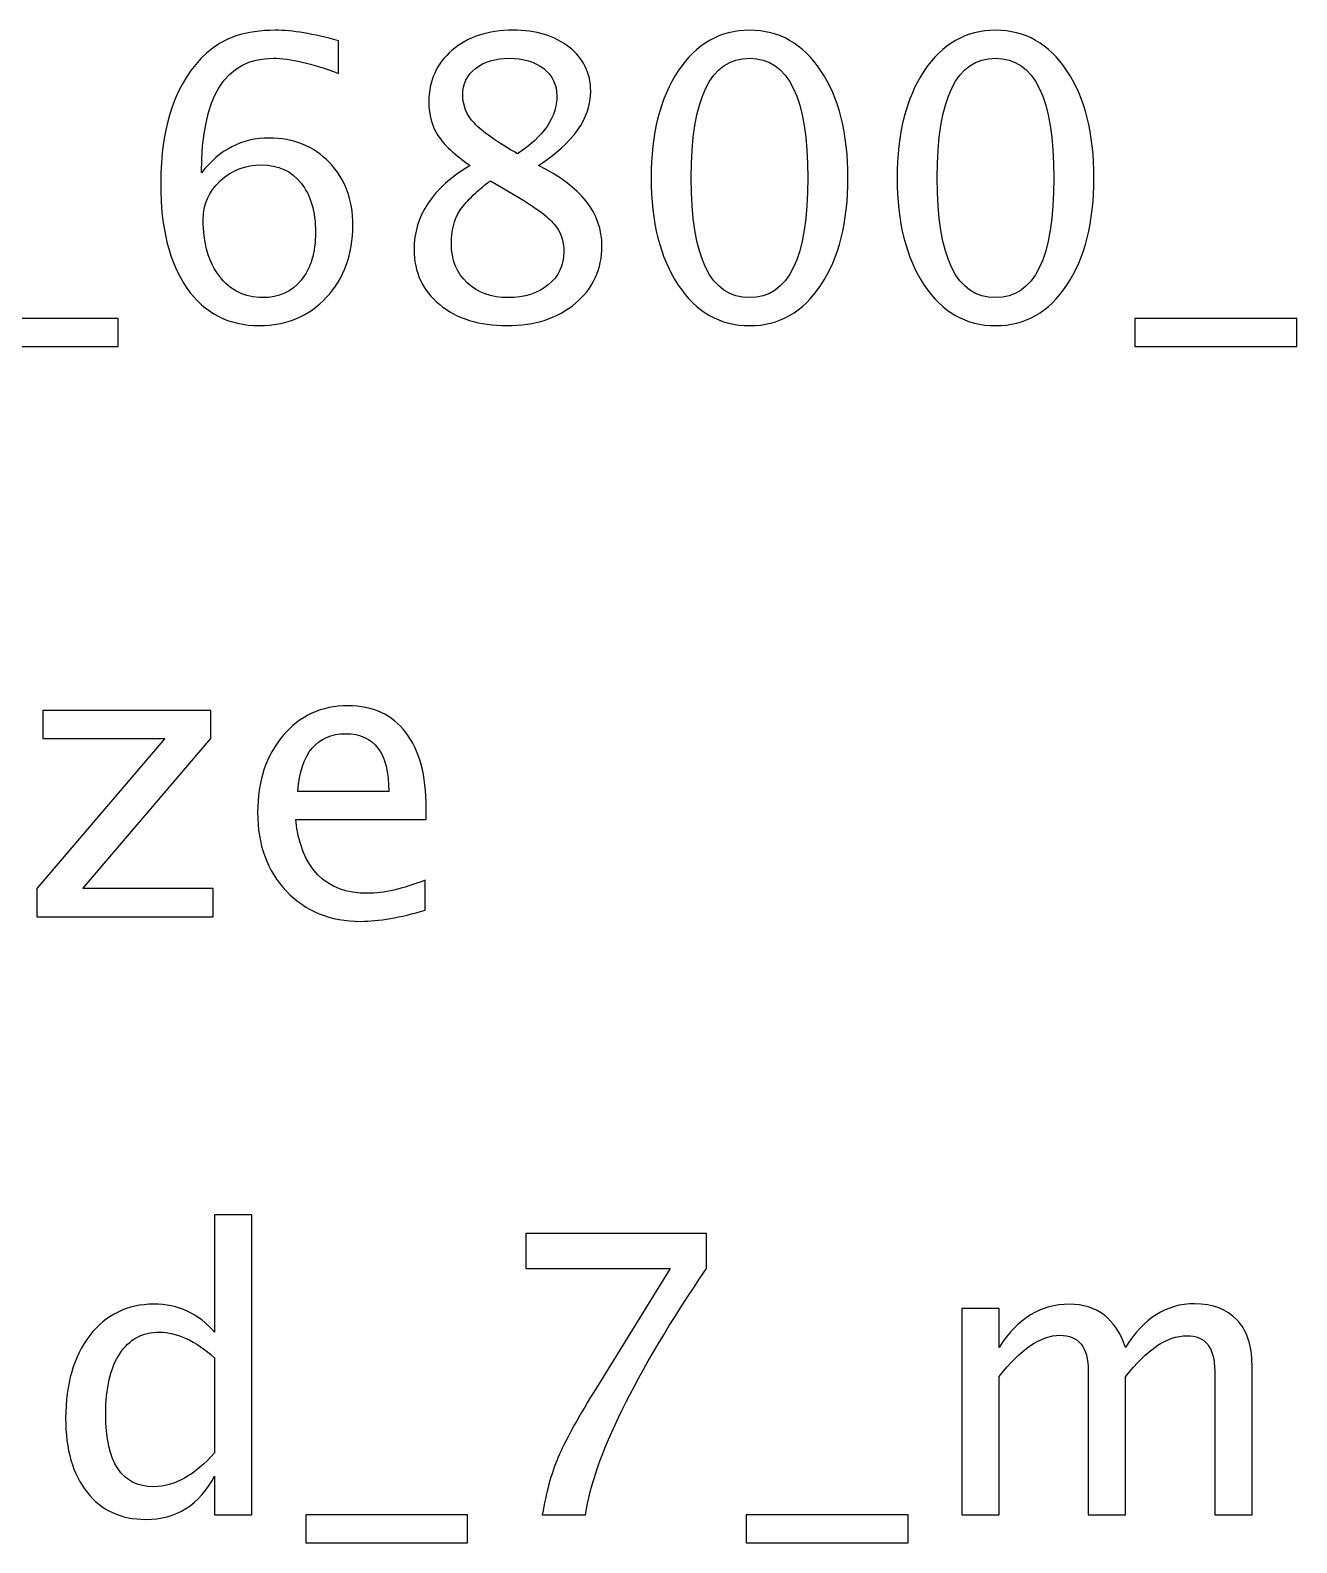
# Model space of a CAD drawing. Header units: centimetres. Extents: x -11.1 to 11.1, y -6.3 to 14.1.
# Drawn here: x 1.751 to 5.885, y 9.176 to 14.112 of the extents above; entities that cross this region are included whole.
import ezdxf

# ---------------------------------------------------------------- set-up
doc = ezdxf.new("R2010")
doc.units = ezdxf.units.CM
doc.header["$MEASUREMENT"] = 0
doc.layers.add('Layer 1', color=7, linetype='Continuous')

msp = doc.modelspace()

# ---------------------------------------------------------------- linework, layer by layer
at = {"layer": 'Layer 1'}
for points, knots in [([(2.30982, 13.64627), (2.36824, 13.72183), (2.44169, 13.75972), (2.53017, 13.75972), (2.53017, 13.75972), (2.61039, 13.75972), (2.676, 13.73326), (2.72723, 13.68013), (2.72723, 13.68013), (2.77824, 13.62701), (2.80385, 13.55885), (2.80385, 13.47566), (2.80385, 13.47566), (2.80385, 13.3802), (2.77528, 13.30167), (2.71791, 13.24008), (2.71791, 13.24008), (2.66055, 13.17848), (2.58774, 13.14758), (2.49905, 13.14758), (2.49905, 13.14758), (2.3983, 13.14758), (2.31913, 13.18843), (2.2622, 13.26992), (2.2622, 13.26992), (2.20505, 13.35163), (2.17647, 13.46466), (2.17647, 13.6088), (2.17647, 13.6088), (2.17647, 13.80311), (2.22642, 13.94556), (2.32612, 14.03658), (2.32612, 14.03658), (2.38031, 14.08653), (2.45524, 14.11151), (2.5507, 14.11151), (2.5507, 14.11151), (2.60615, 14.11151), (2.67495, 14.10008), (2.75686, 14.07722), (2.75686, 14.07722), (2.75686, 14.07722), (2.75686, 13.97054), (2.75686, 13.97054), (2.75686, 13.97054), (2.67029, 14.00356), (2.59917, 14.02007), (2.54329, 14.02007), (2.54329, 14.02007), (2.38771, 14.02007), (2.30982, 13.8954), (2.30982, 13.64627)], [0, 0, 0, 0, 0.0714286, 0.0714286, 0.0714286, 0.0714286, 0.1428571, 0.1428571, 0.1428571, 0.1428571, 0.2142857, 0.2142857, 0.2142857, 0.2142857, 0.2857143, 0.2857143, 0.2857143, 0.2857143, 0.3571429, 0.3571429, 0.3571429, 0.3571429, 0.4285714, 0.4285714, 0.4285714, 0.4285714, 0.5, 0.5, 0.5, 0.5, 0.5714286, 0.5714286, 0.5714286, 0.5714286, 0.6428571, 0.6428571, 0.6428571, 0.6428571, 0.7142857, 0.7142857, 0.7142857, 0.7142857, 0.7857143, 0.7857143, 0.7857143, 0.7857143, 0.8571429, 0.8571429, 0.8571429, 0.8571429, 1, 1, 1, 1]), ([(3.18654, 13.67019), (3.13616, 13.70532), (3.10103, 13.73792), (3.08134, 13.76819), (3.08134, 13.76819), (3.06166, 13.79824), (3.05192, 13.83465), (3.05192, 13.8772), (3.05192, 13.8772), (3.05192, 13.94662), (3.07732, 14.00314), (3.12791, 14.04653), (3.12791, 14.04653), (3.17871, 14.08992), (3.24496, 14.11151), (3.32666, 14.11151), (3.32666, 14.11151), (3.40202, 14.11151), (3.46319, 14.0931), (3.50997, 14.05627), (3.50997, 14.05627), (3.55675, 14.01965), (3.58024, 13.97181), (3.58024, 13.91318), (3.58024, 13.91318), (3.58024, 13.82428), (3.5233, 13.74321), (3.40964, 13.67019), (3.40964, 13.67019), (3.54786, 13.60245), (3.61707, 13.51503), (3.61707, 13.40793), (3.61707, 13.40793), (3.61707, 13.33152), (3.58807, 13.26908), (3.53029, 13.22039), (3.53029, 13.22039), (3.4725, 13.17192), (3.39821, 13.14758), (3.30719, 13.14758), (3.30719, 13.14758), (3.21639, 13.14758), (3.14315, 13.17044), (3.08727, 13.21616), (3.08727, 13.21616), (3.0316, 13.26167), (3.00366, 13.32178), (3.00366, 13.39608), (3.00366, 13.39608), (3.00366, 13.50614), (3.06462, 13.59737), (3.18654, 13.67019)], [0, 0, 0, 0, 0.0714286, 0.0714286, 0.0714286, 0.0714286, 0.1428571, 0.1428571, 0.1428571, 0.1428571, 0.2142857, 0.2142857, 0.2142857, 0.2142857, 0.2857143, 0.2857143, 0.2857143, 0.2857143, 0.3571429, 0.3571429, 0.3571429, 0.3571429, 0.4285714, 0.4285714, 0.4285714, 0.4285714, 0.5, 0.5, 0.5, 0.5, 0.5714286, 0.5714286, 0.5714286, 0.5714286, 0.6428571, 0.6428571, 0.6428571, 0.6428571, 0.7142857, 0.7142857, 0.7142857, 0.7142857, 0.7857143, 0.7857143, 0.7857143, 0.7857143, 0.8571429, 0.8571429, 0.8571429, 0.8571429, 1, 1, 1, 1]), ([(4.09882, 13.14758), (4.00251, 13.14758), (3.92483, 13.19182), (3.86599, 13.28008), (3.86599, 13.28008), (3.80693, 13.36835), (3.77751, 13.48477), (3.77751, 13.62955), (3.77751, 13.62955), (3.77751, 13.77433), (3.80693, 13.89074), (3.86599, 13.97901), (3.86599, 13.97901), (3.92483, 14.06727), (4.00251, 14.11151), (4.09882, 14.11151), (4.09882, 14.11151), (4.19555, 14.11151), (4.27323, 14.06748), (4.33208, 13.97943), (4.33208, 13.97943), (4.39071, 13.89138), (4.42013, 13.77475), (4.42013, 13.62955), (4.42013, 13.62955), (4.42013, 13.48477), (4.39071, 13.36835), (4.33208, 13.28008), (4.33208, 13.28008), (4.27323, 13.19182), (4.19555, 13.14758), (4.09882, 13.14758)], [0, 0, 0, 0, 0.1111111, 0.1111111, 0.1111111, 0.1111111, 0.2222222, 0.2222222, 0.2222222, 0.2222222, 0.3333333, 0.3333333, 0.3333333, 0.3333333, 0.4444444, 0.4444444, 0.4444444, 0.4444444, 0.5555556, 0.5555556, 0.5555556, 0.5555556, 0.6666667, 0.6666667, 0.6666667, 0.6666667, 0.7777778, 0.7777778, 0.7777778, 0.7777778, 1, 1, 1, 1]), ([(4.90188, 13.14758), (4.80557, 13.14758), (4.72789, 13.19182), (4.66905, 13.28008), (4.66905, 13.28008), (4.60999, 13.36835), (4.58057, 13.48477), (4.58057, 13.62955), (4.58057, 13.62955), (4.58057, 13.77433), (4.60999, 13.89074), (4.66905, 13.97901), (4.66905, 13.97901), (4.72789, 14.06727), (4.80557, 14.11151), (4.90188, 14.11151), (4.90188, 14.11151), (4.99861, 14.11151), (5.07629, 14.06748), (5.13514, 13.97943), (5.13514, 13.97943), (5.19377, 13.89138), (5.22319, 13.77475), (5.22319, 13.62955), (5.22319, 13.62955), (5.22319, 13.48477), (5.19377, 13.36835), (5.13514, 13.28008), (5.13514, 13.28008), (5.07629, 13.19182), (4.99861, 13.14758), (4.90188, 13.14758)], [0, 0, 0, 0, 0.1111111, 0.1111111, 0.1111111, 0.1111111, 0.2222222, 0.2222222, 0.2222222, 0.2222222, 0.3333333, 0.3333333, 0.3333333, 0.3333333, 0.4444444, 0.4444444, 0.4444444, 0.4444444, 0.5555556, 0.5555556, 0.5555556, 0.5555556, 0.6666667, 0.6666667, 0.6666667, 0.6666667, 0.7777778, 0.7777778, 0.7777778, 0.7777778, 1, 1, 1, 1]), ([(3.34148, 13.7085), (3.42699, 13.76501), (3.46975, 13.82767), (3.46975, 13.89688), (3.46975, 13.89688), (3.46975, 13.93392), (3.45536, 13.96356), (3.42678, 13.9862), (3.42678, 13.9862), (3.398, 14.00885), (3.36053, 14.02007), (3.31418, 14.02007), (3.31418, 14.02007), (3.2693, 14.02007), (3.23268, 14.00906), (3.20453, 13.98684), (3.20453, 13.98684), (3.17638, 13.96461), (3.16241, 13.93604), (3.16241, 13.90069), (3.16241, 13.90069), (3.16241, 13.8664), (3.17511, 13.8355), (3.20051, 13.80798), (3.20051, 13.80798), (3.22591, 13.78068), (3.2729, 13.74744), (3.34148, 13.7085)], [0, 0, 0, 0, 0.125, 0.125, 0.125, 0.125, 0.25, 0.25, 0.25, 0.25, 0.375, 0.375, 0.375, 0.375, 0.5, 0.5, 0.5, 0.5, 0.625, 0.625, 0.625, 0.625, 0.75, 0.75, 0.75, 0.75, 1, 1, 1, 1]), ([(4.09861, 13.23902), (4.22582, 13.23902), (4.28932, 13.3692), (4.28932, 13.62955), (4.28932, 13.62955), (4.28932, 13.8899), (4.22582, 14.02007), (4.09861, 14.02007), (4.09861, 14.02007), (3.97182, 14.02007), (3.90832, 13.8899), (3.90832, 13.62955), (3.90832, 13.62955), (3.90832, 13.3692), (3.97182, 13.23902), (4.09861, 13.23902)], [0, 0, 0, 0, 0.2, 0.2, 0.2, 0.2, 0.4, 0.4, 0.4, 0.4, 0.6, 0.6, 0.6, 0.6, 1, 1, 1, 1]), ([(4.90167, 13.23902), (5.02888, 13.23902), (5.09238, 13.3692), (5.09238, 13.62955), (5.09238, 13.62955), (5.09238, 13.8899), (5.02888, 14.02007), (4.90167, 14.02007), (4.90167, 14.02007), (4.77488, 14.02007), (4.71138, 13.8899), (4.71138, 13.62955), (4.71138, 13.62955), (4.71138, 13.3692), (4.77488, 13.23902), (4.90167, 13.23902)], [0, 0, 0, 0, 0.2, 0.2, 0.2, 0.2, 0.4, 0.4, 0.4, 0.4, 0.6, 0.6, 0.6, 0.6, 1, 1, 1, 1]), ([(2.68193, 13.45153), (2.68193, 13.51948), (2.66627, 13.57324), (2.63473, 13.61282), (2.63473, 13.61282), (2.60319, 13.65241), (2.56001, 13.67209), (2.50519, 13.67209), (2.50519, 13.67209), (2.45291, 13.67209), (2.40825, 13.65473), (2.37099, 13.61981), (2.37099, 13.61981), (2.33353, 13.5851), (2.3149, 13.54319), (2.3149, 13.49429), (2.3149, 13.49429), (2.3149, 13.41724), (2.33268, 13.35544), (2.36803, 13.30887), (2.36803, 13.30887), (2.40359, 13.2623), (2.45058, 13.23902), (2.509, 13.23902), (2.509, 13.23902), (2.56213, 13.23902), (2.60425, 13.25807), (2.63536, 13.29617), (2.63536, 13.29617), (2.66648, 13.33427), (2.68193, 13.38613), (2.68193, 13.45153)], [0, 0, 0, 0, 0.1111111, 0.1111111, 0.1111111, 0.1111111, 0.2222222, 0.2222222, 0.2222222, 0.2222222, 0.3333333, 0.3333333, 0.3333333, 0.3333333, 0.4444444, 0.4444444, 0.4444444, 0.4444444, 0.5555556, 0.5555556, 0.5555556, 0.5555556, 0.6666667, 0.6666667, 0.6666667, 0.6666667, 0.7777778, 0.7777778, 0.7777778, 0.7777778, 1, 1, 1, 1]), ([(3.253, 13.62066), (3.20347, 13.58256), (3.16982, 13.54932), (3.15204, 13.52096), (3.15204, 13.52096), (3.13447, 13.4926), (3.12558, 13.45746), (3.12558, 13.41513), (3.12558, 13.41513), (3.12558, 13.36263), (3.14251, 13.32009), (3.17659, 13.2877), (3.17659, 13.2877), (3.21067, 13.25532), (3.25533, 13.23902), (3.311, 13.23902), (3.311, 13.23902), (3.36455, 13.23902), (3.40816, 13.25278), (3.44181, 13.28051), (3.44181, 13.28051), (3.47568, 13.30824), (3.49261, 13.34422), (3.49261, 13.38846), (3.49261, 13.38846), (3.49261, 13.42402), (3.48224, 13.45429), (3.46128, 13.47884), (3.46128, 13.47884), (3.44033, 13.50339), (3.3999, 13.53345), (3.34, 13.56901), (3.34, 13.56901), (3.34, 13.56901), (3.253, 13.62066), (3.253, 13.62066)], [0, 0, 0, 0, 0.1, 0.1, 0.1, 0.1, 0.2, 0.2, 0.2, 0.2, 0.3, 0.3, 0.3, 0.3, 0.4, 0.4, 0.4, 0.4, 0.5, 0.5, 0.5, 0.5, 0.6, 0.6, 0.6, 0.6, 0.7, 0.7, 0.7, 0.7, 0.8, 0.8, 0.8, 0.8, 1, 1, 1, 1]), ([(1.50972, 13.079), (1.50972, 13.079), (1.50972, 13.17044), (1.50972, 13.17044), (1.50972, 13.17044), (1.50972, 13.17044), (2.03804, 13.17044), (2.03804, 13.17044), (2.03804, 13.17044), (2.03804, 13.17044), (2.03804, 13.079), (2.03804, 13.079), (2.03804, 13.079), (2.03804, 13.079), (1.50972, 13.079), (1.50972, 13.079)], [0, 0, 0, 0, 0.2, 0.2, 0.2, 0.2, 0.4, 0.4, 0.4, 0.4, 0.6, 0.6, 0.6, 0.6, 1, 1, 1, 1]), ([(5.35696, 13.079), (5.35696, 13.079), (5.35696, 13.17044), (5.35696, 13.17044), (5.35696, 13.17044), (5.35696, 13.17044), (5.88528, 13.17044), (5.88528, 13.17044), (5.88528, 13.17044), (5.88528, 13.17044), (5.88528, 13.079), (5.88528, 13.079), (5.88528, 13.079), (5.88528, 13.079), (5.35696, 13.079), (5.35696, 13.079)], [0, 0, 0, 0, 0.2, 0.2, 0.2, 0.2, 0.4, 0.4, 0.4, 0.4, 0.6, 0.6, 0.6, 0.6, 1, 1, 1, 1]), ([(3.04027, 11.24046), (2.95836, 11.21591), (2.88829, 11.20363), (2.82987, 11.20363), (2.82987, 11.20363), (2.73018, 11.20363), (2.64911, 11.23665), (2.58667, 11.30248), (2.58667, 11.30248), (2.52423, 11.36831), (2.4929, 11.45361), (2.4929, 11.5586), (2.4929, 11.5586), (2.4929, 11.66041), (2.52042, 11.74402), (2.57566, 11.80942), (2.57566, 11.80942), (2.63091, 11.87461), (2.7016, 11.90721), (2.78775, 11.90721), (2.78775, 11.90721), (2.86924, 11.90721), (2.93232, 11.87821), (2.97677, 11.82022), (2.97677, 11.82022), (3.02122, 11.76222), (3.04345, 11.68009), (3.04345, 11.57362), (3.04345, 11.57362), (3.04345, 11.57362), (3.04281, 11.53637), (3.04281, 11.53637), (3.04281, 11.53637), (3.04281, 11.53637), (2.61736, 11.53637), (2.61736, 11.53637), (2.61736, 11.53637), (2.63514, 11.3755), (2.71367, 11.29507), (2.85273, 11.29507), (2.85273, 11.29507), (2.90375, 11.29507), (2.96619, 11.30946), (3.04027, 11.33825), (3.04027, 11.33825), (3.04027, 11.33825), (3.04027, 11.24046), (3.04027, 11.24046)], [0, 0, 0, 0, 0.0769231, 0.0769231, 0.0769231, 0.0769231, 0.1538462, 0.1538462, 0.1538462, 0.1538462, 0.2307692, 0.2307692, 0.2307692, 0.2307692, 0.3076923, 0.3076923, 0.3076923, 0.3076923, 0.3846154, 0.3846154, 0.3846154, 0.3846154, 0.4615385, 0.4615385, 0.4615385, 0.4615385, 0.5384615, 0.5384615, 0.5384615, 0.5384615, 0.6153846, 0.6153846, 0.6153846, 0.6153846, 0.6923077, 0.6923077, 0.6923077, 0.6923077, 0.7692308, 0.7692308, 0.7692308, 0.7692308, 0.8461538, 0.8461538, 0.8461538, 0.8461538, 1, 1, 1, 1]), ([(1.7726, 11.21887), (1.7726, 11.21887), (1.7726, 11.31031), (1.7726, 11.31031), (1.7726, 11.31031), (1.7726, 11.31031), (2.19022, 11.80053), (2.19022, 11.80053), (2.19022, 11.80053), (2.19022, 11.80053), (1.79186, 11.80053), (1.79186, 11.80053), (1.79186, 11.80053), (1.79186, 11.80053), (1.79186, 11.89197), (1.79186, 11.89197), (1.79186, 11.89197), (1.79186, 11.89197), (2.34029, 11.89197), (2.34029, 11.89197), (2.34029, 11.89197), (2.34029, 11.89197), (2.34029, 11.80053), (2.34029, 11.80053), (2.34029, 11.80053), (2.34029, 11.80053), (1.92267, 11.31031), (1.92267, 11.31031), (1.92267, 11.31031), (1.92267, 11.31031), (2.34791, 11.31031), (2.34791, 11.31031), (2.34791, 11.31031), (2.34791, 11.31031), (2.34791, 11.21887), (2.34791, 11.21887), (2.34791, 11.21887), (2.34791, 11.21887), (1.7726, 11.21887), (1.7726, 11.21887)], [0, 0, 0, 0, 0.0909091, 0.0909091, 0.0909091, 0.0909091, 0.1818182, 0.1818182, 0.1818182, 0.1818182, 0.2727273, 0.2727273, 0.2727273, 0.2727273, 0.3636364, 0.3636364, 0.3636364, 0.3636364, 0.4545455, 0.4545455, 0.4545455, 0.4545455, 0.5454545, 0.5454545, 0.5454545, 0.5454545, 0.6363636, 0.6363636, 0.6363636, 0.6363636, 0.7272727, 0.7272727, 0.7272727, 0.7272727, 0.8181818, 0.8181818, 0.8181818, 0.8181818, 1, 1, 1, 1]), ([(2.62371, 11.62781), (2.62371, 11.62781), (2.92089, 11.62781), (2.92089, 11.62781), (2.92089, 11.62781), (2.92089, 11.75312), (2.87411, 11.81577), (2.78077, 11.81577), (2.78077, 11.81577), (2.68679, 11.81577), (2.63451, 11.75312), (2.62371, 11.62781)], [0, 0, 0, 0, 0.25, 0.25, 0.25, 0.25, 0.5, 0.5, 0.5, 0.5, 1, 1, 1, 1]), ([(2.35257, 9.2673), (2.35257, 9.2673), (2.35257, 9.39367), (2.35257, 9.39367), (2.35257, 9.39367), (2.30283, 9.29926), (2.2279, 9.25206), (2.12778, 9.25206), (2.12778, 9.25206), (2.0465, 9.25206), (1.98258, 9.28148), (1.93601, 9.34054), (1.93601, 9.34054), (1.88944, 9.39959), (1.86616, 9.48024), (1.86616, 9.58247), (1.86616, 9.58247), (1.86616, 9.69423), (1.89262, 9.78419), (1.94532, 9.85235), (1.94532, 9.85235), (1.99824, 9.92029), (2.06767, 9.95437), (2.15382, 9.95437), (2.15382, 9.95437), (2.23361, 9.95437), (2.30008, 9.92389), (2.35257, 9.86272), (2.35257, 9.86272), (2.35257, 9.86272), (2.35257, 10.24647), (2.35257, 10.24647), (2.35257, 10.24647), (2.35257, 10.24647), (2.47449, 10.24647), (2.47449, 10.24647), (2.47449, 10.24647), (2.47449, 10.24647), (2.47449, 9.2673), (2.47449, 9.2673), (2.47449, 9.2673), (2.47449, 9.2673), (2.35257, 9.2673), (2.35257, 9.2673)], [0, 0, 0, 0, 0.0833333, 0.0833333, 0.0833333, 0.0833333, 0.1666667, 0.1666667, 0.1666667, 0.1666667, 0.25, 0.25, 0.25, 0.25, 0.3333333, 0.3333333, 0.3333333, 0.3333333, 0.4166667, 0.4166667, 0.4166667, 0.4166667, 0.5, 0.5, 0.5, 0.5, 0.5833333, 0.5833333, 0.5833333, 0.5833333, 0.6666667, 0.6666667, 0.6666667, 0.6666667, 0.75, 0.75, 0.75, 0.75, 0.8333333, 0.8333333, 0.8333333, 0.8333333, 1, 1, 1, 1]), ([(3.42233, 9.2673), (3.43418, 9.33884), (3.45133, 9.40086), (3.47334, 9.45293), (3.47334, 9.45293), (3.49536, 9.505), (3.53451, 9.57676), (3.59039, 9.66777), (3.59039, 9.66777), (3.59039, 9.66777), (3.84016, 10.07121), (3.84016, 10.07121), (3.84016, 10.07121), (3.84016, 10.07121), (3.36899, 10.07121), (3.36899, 10.07121), (3.36899, 10.07121), (3.36899, 10.07121), (3.36899, 10.18551), (3.36899, 10.18551), (3.36899, 10.18551), (3.36899, 10.18551), (3.95827, 10.18551), (3.95827, 10.18551), (3.95827, 10.18551), (3.95827, 10.18551), (3.95827, 10.07121), (3.95827, 10.07121), (3.95827, 10.07121), (3.72311, 9.72408), (3.59145, 9.45611), (3.5633, 9.2673), (3.5633, 9.2673), (3.5633, 9.2673), (3.42233, 9.2673), (3.42233, 9.2673)], [0, 0, 0, 0, 0.1, 0.1, 0.1, 0.1, 0.2, 0.2, 0.2, 0.2, 0.3, 0.3, 0.3, 0.3, 0.4, 0.4, 0.4, 0.4, 0.5, 0.5, 0.5, 0.5, 0.6, 0.6, 0.6, 0.6, 0.7, 0.7, 0.7, 0.7, 0.8, 0.8, 0.8, 0.8, 1, 1, 1, 1]), ([(4.79181, 9.2673), (4.79181, 9.2673), (4.79181, 9.9404), (4.79181, 9.9404), (4.79181, 9.9404), (4.79181, 9.9404), (4.91373, 9.9404), (4.91373, 9.9404), (4.91373, 9.9404), (4.91373, 9.9404), (4.91373, 9.81319), (4.91373, 9.81319), (4.91373, 9.81319), (4.97321, 9.90738), (5.04941, 9.95437), (5.14275, 9.95437), (5.14275, 9.95437), (5.23271, 9.95437), (5.29388, 9.90738), (5.32648, 9.81319), (5.32648, 9.81319), (5.38427, 9.90823), (5.45962, 9.95564), (5.55212, 9.95564), (5.55212, 9.95564), (5.61117, 9.95564), (5.6571, 9.93828), (5.68991, 9.90336), (5.68991, 9.90336), (5.72272, 9.86843), (5.73923, 9.81954), (5.73923, 9.75667), (5.73923, 9.75667), (5.73923, 9.75667), (5.73923, 9.2673), (5.73923, 9.2673), (5.73923, 9.2673), (5.73923, 9.2673), (5.61731, 9.2673), (5.61731, 9.2673), (5.61731, 9.2673), (5.61731, 9.2673), (5.61731, 9.73657), (5.61731, 9.73657), (5.61731, 9.73657), (5.61731, 9.81319), (5.58683, 9.8515), (5.52587, 9.8515), (5.52587, 9.8515), (5.46258, 9.8515), (5.39612, 9.80684), (5.32648, 9.7173), (5.32648, 9.7173), (5.32648, 9.7173), (5.32648, 9.2673), (5.32648, 9.2673), (5.32648, 9.2673), (5.32648, 9.2673), (5.20456, 9.2673), (5.20456, 9.2673), (5.20456, 9.2673), (5.20456, 9.2673), (5.20456, 9.73699), (5.20456, 9.73699), (5.20456, 9.73699), (5.20456, 9.81425), (5.17366, 9.85277), (5.11164, 9.85277), (5.11164, 9.85277), (5.05004, 9.85277), (4.984, 9.8079), (4.91373, 9.71794), (4.91373, 9.71794), (4.91373, 9.71794), (4.91373, 9.2673), (4.91373, 9.2673), (4.91373, 9.2673), (4.91373, 9.2673), (4.79181, 9.2673), (4.79181, 9.2673)], [0, 0, 0, 0, 0.047619, 0.047619, 0.047619, 0.047619, 0.0952381, 0.0952381, 0.0952381, 0.0952381, 0.1428571, 0.1428571, 0.1428571, 0.1428571, 0.1904762, 0.1904762, 0.1904762, 0.1904762, 0.2380952, 0.2380952, 0.2380952, 0.2380952, 0.2857143, 0.2857143, 0.2857143, 0.2857143, 0.3333333, 0.3333333, 0.3333333, 0.3333333, 0.3809524, 0.3809524, 0.3809524, 0.3809524, 0.4285714, 0.4285714, 0.4285714, 0.4285714, 0.4761905, 0.4761905, 0.4761905, 0.4761905, 0.5238095, 0.5238095, 0.5238095, 0.5238095, 0.5714286, 0.5714286, 0.5714286, 0.5714286, 0.6190476, 0.6190476, 0.6190476, 0.6190476, 0.6666667, 0.6666667, 0.6666667, 0.6666667, 0.7142857, 0.7142857, 0.7142857, 0.7142857, 0.7619048, 0.7619048, 0.7619048, 0.7619048, 0.8095238, 0.8095238, 0.8095238, 0.8095238, 0.8571429, 0.8571429, 0.8571429, 0.8571429, 0.9047619, 0.9047619, 0.9047619, 0.9047619, 1, 1, 1, 1]), ([(2.35257, 9.77932), (2.28928, 9.83499), (2.22938, 9.86293), (2.17265, 9.86293), (2.17265, 9.86293), (2.11677, 9.86293), (2.07359, 9.83965), (2.0429, 9.79287), (2.0429, 9.79287), (2.01221, 9.7463), (1.99697, 9.68026), (1.99697, 9.59475), (1.99697, 9.59475), (1.99697, 9.43748), (2.04904, 9.35874), (2.15339, 9.35874), (2.15339, 9.35874), (2.22113, 9.35874), (2.28759, 9.39578), (2.35257, 9.46965), (2.35257, 9.46965), (2.35257, 9.46965), (2.35257, 9.77932), (2.35257, 9.77932)], [0, 0, 0, 0, 0.1428571, 0.1428571, 0.1428571, 0.1428571, 0.2857143, 0.2857143, 0.2857143, 0.2857143, 0.4285714, 0.4285714, 0.4285714, 0.4285714, 0.5714286, 0.5714286, 0.5714286, 0.5714286, 0.7142857, 0.7142857, 0.7142857, 0.7142857, 1, 1, 1, 1]), ([(2.65017, 9.17586), (2.65017, 9.17586), (2.65017, 9.2673), (2.65017, 9.2673), (2.65017, 9.2673), (2.65017, 9.2673), (3.17849, 9.2673), (3.17849, 9.2673), (3.17849, 9.2673), (3.17849, 9.2673), (3.17849, 9.17586), (3.17849, 9.17586), (3.17849, 9.17586), (3.17849, 9.17586), (2.65017, 9.17586), (2.65017, 9.17586)], [0, 0, 0, 0, 0.2, 0.2, 0.2, 0.2, 0.4, 0.4, 0.4, 0.4, 0.6, 0.6, 0.6, 0.6, 1, 1, 1, 1]), ([(4.08823, 9.17586), (4.08823, 9.17586), (4.08823, 9.2673), (4.08823, 9.2673), (4.08823, 9.2673), (4.08823, 9.2673), (4.61655, 9.2673), (4.61655, 9.2673), (4.61655, 9.2673), (4.61655, 9.2673), (4.61655, 9.17586), (4.61655, 9.17586), (4.61655, 9.17586), (4.61655, 9.17586), (4.08823, 9.17586), (4.08823, 9.17586)], [0, 0, 0, 0, 0.2, 0.2, 0.2, 0.2, 0.4, 0.4, 0.4, 0.4, 0.6, 0.6, 0.6, 0.6, 1, 1, 1, 1])]:
    msp.add_open_spline(points, degree=3, knots=knots, dxfattribs=at)

doc.saveas('drawing.dxf')
